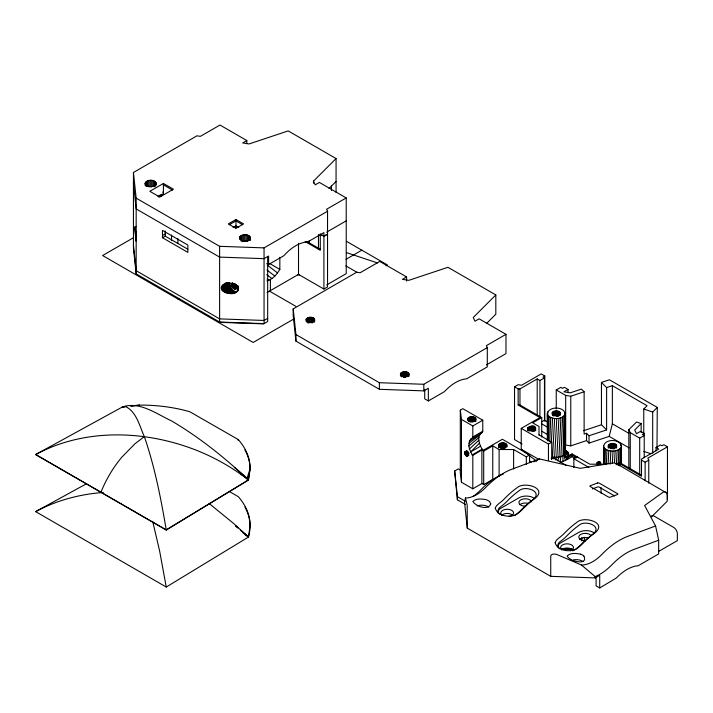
<?xml version="1.0" encoding="UTF-8"?>
<svg xmlns="http://www.w3.org/2000/svg" width="713" height="713" viewBox="0 0 713 713"><rect width="100%" height="100%" fill="white"/><g stroke="black" fill="none" stroke-linecap="round" stroke-linejoin="round"><path stroke-width="1.07" d="M267.678 256.573L267.678 321.501L263.552 323.889L220.174 322.356L136.165 273.854L133.447 248.195L133.447 172.484L196.94 135.827L200.362 136.361L219.978 125.042L246.823 140.541L246.823 143.625M133.447 172.484L136.165 198.143L136.165 273.854M136.165 198.143L219.613 246.315L219.613 322.026L264.051 323.604L264.051 247.883L327.543 211.235L326.616 209.257L346.224 197.929L346.233 273.649L326.625 284.959M406.579 281.056L406.579 276.938L379.735 261.439L360.127 272.758L356.696 272.223L293.203 308.881L293.203 315.467L295.931 341.126L379.369 389.298L423.807 390.876L428.344 388.255L428.344 400.929L424.716 398.834L424.716 389.325M295.931 341.126L295.931 334.54L293.203 308.881M267.063 292.535L298.515 274.38L323.916 289.041L323.916 232.59L307.758 241.912C298.177 242.456 290.031 248.89 283.819 255.735L268.587 264.532L266.778 263.48M336.064 192.367L336.064 158.553L288.186 130.907L249.087 143.946L242.661 142.948L246.823 140.541M379.369 389.298L379.369 382.712L295.931 334.54M406.579 276.938L402.417 279.336L408.843 280.334L447.942 267.304L495.82 294.941L495.82 314.21L486.48 323.55M544.821 421.347L544.821 376.009L541.194 373.915L521.586 385.243L518.155 384.708L514.528 386.803L514.528 439.582L521.996 443.896M556.256 408.879L556.256 389.966L565.685 395.385L565.685 445.028L570.765 445.866L570.765 396.223L584.125 391.776L584.125 434.083L586.532 433.281L589.018 435.768L589.018 443.103L609.196 436.374L629.124 447.88M643.759 433.54L643.759 409.039L647.074 405.724L612.36 385.68L606.611 387.596L601.451 382.435L609.41 379.788L657.279 407.426L656.994 447.666M645.131 480.892L645.14 462.202L648.768 460.108L647.841 458.129L667.448 446.81L667.448 499.59M648.759 483.2L648.768 460.108M547.326 440.803L547.415 414.333C547.593 406.16 563.867 405.991 565.213 413.709L565.079 451.213C565.418 457.193 556.933 458.022 552.566 456.873L551.158 458.29M603.59 464.448L603.653 446.801C603.831 438.629 620.096 438.45 621.442 446.178L621.273 463.949M608.421 447.309L608.439 445.135C610.176 442.479 617.066 442.728 616.522 446.596C614.784 449.252 607.895 449.003 608.439 445.135M547.646 439.832L548.065 415.527L547.415 414.333M565.044 414.672L565.079 412.462M604.009 464.564L604.294 447.996L603.653 446.801M616.602 447.586L616.647 445.429M135.033 227.795L135.933 241.056L135.22 226.743L135.033 227.795L135.782 226.689L135.131 226.787M564.821 414.939L562.602 417.06L560.89 456.587L560.062 462.363L565.32 460.527L563.93 454.832L565.213 413.709L564.821 453.691L566.496 457.898L566.496 457.185L572.12 453.94L577.744 457.185M620.684 464.029L621.442 446.178M608.777 447.844L608.857 444.6L608.982 447.862M548.457 440.982L549.179 416.597L548.065 415.527M604.954 464.582L605.417 449.065L604.294 447.996M616.237 448.112L616.344 444.859M563.93 416.08L562.887 461.632M619.686 462.897L620.167 448.548L621.059 447.407M549.75 441.285L550.712 417.479L549.179 416.597M606.38 464.011L606.941 449.948L605.417 449.065M615.667 447.63L615.818 444.359M618.216 463.798L618.831 449.529L620.167 448.548M163.455 184.204L163.429 184.836L172.501 190.077M158.66 196.984L163.429 194.23L162.849 191.913M610.087 448.058L610.292 443.771M551.399 442.078L552.566 418.13L550.712 417.479M608.162 463.655L608.795 450.589L606.941 449.948M562.602 417.06L560.89 417.836L558.921 457.095L557.655 460.821M616.415 464.484L617.128 450.304L618.831 449.529M614.856 448.325L615.096 443.941M235.753 228.124L235.869 225.968M552.566 456.873L554.634 418.495L552.566 418.13M560.89 417.836L558.921 418.353L556.791 457.327L555.365 459.947M610.159 464.118L610.863 450.964L608.795 450.589M610.934 448.842L611.219 443.531M614.499 462.719L615.15 450.812L617.128 450.304M558.921 418.353L556.791 418.576L554.634 457.247L553.413 458.851M612.342 463.192L613.028 451.044L615.15 450.812M611.914 448.7L612.226 443.424M613.893 449.163L614.223 443.638M612.93 448.691L613.242 443.459M135.782 226.689L135.069 227.171L135.782 231.556L135.096 232.429L136.406 232.955L135.203 234.684M235.566 284.318C240.477 293.239 227.67 287.259 232.679 282.642M227.492 282.553L223.116 284.906C227.554 282.09 234.622 282.437 237.91 286.858L238.525 287.187C239.363 300.592 209.078 290.218 226.921 282.687M464.466 452.568C470.045 446.757 468.726 463.771 464.466 452.568L467.202 450.803M237.286 286.02L238.142 285.779L238.302 289.487L236.27 292.054M125.506 406.544L122.181 407.105L35.65 454.546L166.254 529.946L248.427 479.992L250.067 468.869A109.036 62.949 0 0 0 238.267 439.565L189.801 411.749A109.036 62.949 0 0 0 139.463 405.109L130.951 406.027M86.603 483.69L35.65 511.631L166.254 587.04L248.427 537.076L250.058 525.962A109.062 62.967 0 0 0 238.267 496.649L229.203 491.417M166.254 529.946C160.942 498.423 154.757 466.89 144.338 436.597C139.507 426.142 136.709 411.829 125.39 406.437L122.181 407.105C139.356 400.813 156.584 414.003 171.583 420.92C199.48 437.408 224.943 457.728 248.427 479.992L250.067 468.869L246.956 478.637L248.427 479.992L166.254 529.946L35.65 454.546C85.899 427.417 147.823 430.26 199.622 451.561A168.803 129.196 18.3 0 1 248.427 479.992L247.099 478.182L234.559 467.532M651.62 516.809L667.181 501.239L667.181 496.293A9.973 4.073 -71.6 0 0 666.548 492.959L617.262 464.065L614.009 462.835L580.213 468.334L539.491 458.94L511.987 469.172A67.985 39.251 -60 0 0 485.874 487.291A35.276 20.365 -60 0 1 465.411 498.013L464.573 502.505L467.291 528.155L550.739 576.336L595.177 577.904L599.713 575.284L599.713 587.958L596.086 585.863L596.086 577.093M609.196 436.374L612.36 423.798L612.36 385.68M492.763 445.866L483.69 451.097L481.881 450.055L472.808 455.295L472.166 454.921L469.466 448.949L468.887 445.999L469.466 441.017L470.58 439.288L482.14 432.461L482.781 431.231L482.781 420.207L462.826 408.683L460.295 410.153L460.295 472.986L461.471 482.255L472.808 488.806L481.881 483.566L483.69 484.617L492.763 479.377L492.763 445.866L499.109 449.529L513.618 449.529L526.319 456.864L529.581 454.974L529.581 462.675M529.581 454.974L502.371 439.27L483.69 450.055L482.14 449.163C479.279 444.466 476.311 436.08 482.14 432.461L470.58 439.288M135.39 227.643L135.06 231.342L135.782 231.556M145.167 183.286C146.726 179.097 155.22 179.123 156.192 183.669C154.641 187.858 146.138 187.831 145.167 183.286L145.167 185.442M239.737 236.992C239.024 242.028 248.017 242.358 250.281 238.891C250.994 233.846 242.001 233.516 239.737 236.992L239.737 239.149M306.153 319.103C305.574 323.194 312.882 323.47 314.727 320.645C315.306 316.554 307.998 316.278 306.153 319.103L306.153 321.296M400.474 373.559C399.904 377.658 407.212 377.926 409.048 375.1C409.627 371.01 402.319 370.742 400.474 373.559L400.474 375.76M467.862 418.433C467.309 422.292 474.207 422.551 475.945 419.886C476.489 416.027 469.6 415.768 467.862 418.433L467.942 420.625M498.699 444.618C498.146 448.477 505.045 448.727 506.783 446.071C507.326 442.212 500.437 441.953 498.699 444.618L498.77 447.773M527.54 428.442C538.868 419.297 537.174 438.343 527.54 428.442L527.558 430.536M552.21 412.675C551.666 416.535 558.555 416.784 560.293 414.128C560.837 410.269 553.948 410.011 552.21 412.675L552.263 414.832M209.203 503.556L233.597 523.449L247.536 536.256L240.317 529.973M238.525 287.187L238.142 290.646L234.764 292.82L235.736 291.724L236.698 291.697M472.166 438.219L472.808 436.989L472.808 425.964L461.471 419.422L460.295 410.153M266.947 280.877C272.731 279.3 276.858 274.353 279.835 269.416L279.835 257.313M597.12 462.532C597.806 468.272 604.936 459.912 597.12 462.532L597.271 464.52M229.586 283.275L221.351 288.453L229.72 284.612L221.975 290.075L230.112 286.011L223.374 291.528L230.727 287.41L224.328 292.143L231.547 288.72L225.424 292.669L232.518 289.861L229.016 293.533L233.579 290.779L235.736 291.724L232.982 293.337L234.666 291.412L231.03 293.587L233.579 290.779L230.727 287.41L229.586 283.275L221.351 287.633L228.882 282.651L221.6 286.742M313.488 183.303L313.488 181.129L336.064 158.553M329.058 188.482L336.064 181.476M495.82 294.941L473.245 317.517L474.974 321.224L479.136 318.827L505.98 334.326L505.98 353.586L486.373 364.913M628.813 468.352L628.813 429.734L636.522 422.025L641.147 423.567L641.147 432.47M641.147 423.567L634.713 430.001L636.442 433.709L640.604 431.312L644.231 433.406L644.231 457.782M652.689 453.218L652.689 412.025L657.279 407.426M479.439 443.192L470.58 451.962L480.553 446.204M469.466 448.949L478.869 440.242M468.887 445.999L478.869 437.541M135.265 235.798L136.566 234.773M468.887 443.299L479.439 435.26M565.32 460.527L572.12 456.703L574.838 458.272M572.12 453.94L566.666 457.853L566.496 457.185L567.584 457.808L572.12 455.197L576.657 457.808M144.338 436.597L134.98 443.736L121.807 457.193A76.558 44.571 -58 0 0 100.952 492.246M465.322 454.965L467.906 453.174M464.965 454.386L468.459 451.98M465.749 455.464L469.163 453.12M464.689 453.771L467.345 451.971M466.222 455.865L468.762 454.145M469.466 441.017L480.553 433.531M464.52 453.156L467.22 451.365M466.703 456.142L468.396 455.028M222.581 290.833L230.112 286.011M135.372 237.206L136.78 236.306M467.167 456.284L468.86 455.197M464.52 452.051L466.373 450.901M514.305 515.651L515.365 514.991A37.842 21.845 -60 0 0 521.916 509.278A65.418 37.771 -60 0 1 533.502 499.207C542.941 491.248 524.706 485.072 518.993 490.829A65.418 37.771 -60 0 0 507.406 500.9A37.842 21.845 -60 0 1 500.847 506.613C497.986 508.066 496.578 512.344 499.831 514.198M227.046 293.195L232.518 289.861M227.465 282.696L222.171 285.806L228.775 282.562M539.928 417.265L539.928 380.537L544.465 377.899L543.012 377.061L544.821 376.009M163.429 183.455L149.819 191.307L159.801 197.064L173.402 189.212L163.429 183.455L163.429 194.23M157.938 196.351L161.566 194.257L161.566 196.262M133.215 237.857L102.61 255.53L253.168 342.454L294.3 318.702M162.475 235.504L165.193 233.935M162.475 237.723L187.867 252.384L187.867 245.049L162.475 230.388L162.475 237.723L165.193 236.155L187.769 249.185M235.941 219.506L228.32 223.909L235.941 228.303L243.552 223.909L235.941 219.506L235.941 225.887L238.793 227.536M229.274 224.738L235.941 220.887L242.607 224.738M233.08 227.536L235.941 225.887M177.893 298.988L178.794 298.462M231.582 284.425L233.196 283.498M231.654 285.173L234.88 283.311M231.868 285.958L235.094 284.095M232.215 286.742L236.253 284.416M326.616 232.18L346.224 220.852M232.679 287.482L236.707 285.155M233.222 288.123L237.251 285.797M233.819 288.631L237.046 286.778M234.434 288.988L236.85 287.589M235.023 289.166L237.447 287.767M235.566 289.148L237.179 288.221M346.01 259.318L361.83 250.183M267.678 318.363L264.051 320.458L219.613 318.889L136.165 270.708L133.447 245.049M323.916 289.041L327.543 286.947L327.543 211.235M385.974 265.78L387.4 264.951L346.536 241.359M505.98 334.326L486.373 345.645L487.3 347.623L487.3 366.892L466.667 378.799C457.826 379.619 450.304 385.403 444.395 391.66L428.344 400.929M379.369 382.712L423.807 384.28L487.3 347.623M514.528 386.803L518.155 388.897L519.973 388.897L537.201 378.942L539.928 380.537M472.808 425.964L482.781 420.207M472.808 436.989L482.781 431.231M556.256 389.966L560.783 387.346L562.602 388.371L564.411 387.319L568.038 389.414L568.038 392.72M568.038 389.414L563.885 391.82L570.311 392.818L581.452 389.102L584.125 391.776M472.166 454.921L482.14 449.163M528.11 454.591L521.239 449.279L521.239 428.379L539.928 417.586L518.155 405.02L518.155 388.897M541.737 437.051L541.737 417.586L532.664 422.827L539.019 426.49L539.019 435.135M465.375 504.412L457.39 499.804L454.671 470.999L458.299 468.904L461.017 470.473M541.737 421.775L544.465 420.207L548.306 422.426M521.239 428.379L548.449 444.083L551.71 442.203L551.71 459.493M573.849 467.55L573.849 458.744L577.111 456.864L589.811 464.19L604.321 464.19M644.231 433.406L642.413 434.449L644.231 435.527L639.695 438.139L639.695 474.867M616.112 464.716L619.74 462.621L641.504 475.188M617.868 464.751L619.74 463.673L641.504 476.239L641.504 459.065L658.741 449.11L656.022 447.568L656.022 450.91M656.022 447.568L660.559 444.948L662.003 445.759L663.821 444.716L667.448 446.81M658.678 551.407L677.35 540.623L677.35 533.707A5.134 2.959 60 0 0 673.723 527.424L654.133 516.114A5.134 2.959 60 0 0 650.862 516.595M599.713 587.958L616.371 577.985A39.759 22.959 -60 0 1 637.021 565.864L638.037 565.828L658.669 553.921L658.669 540.222L655.586 525.971L644.614 505.517L662.805 492.425L664.097 491.774L665.933 492.139M221.556 289.282L229.72 284.612M533.779 461.881L539.491 458.94M135.14 233.552L136.406 232.955M35.65 511.631C56.496 500.348 79.731 494.225 103.305 492.442M572.637 550.855L575.222 549.554A37.842 21.845 -60 0 0 581.772 543.841A65.418 37.771 -60 0 1 593.368 533.77C602.797 525.802 584.562 519.625 578.849 525.392A65.418 37.771 -60 0 0 567.263 535.463A37.842 21.845 -60 0 1 560.712 541.176C557.842 542.629 556.443 546.898 559.696 548.752M592.351 488.949L597.539 486.979A1.292 0.606 7.8 0 1 599.357 487.157L614.624 495.981M655.586 525.971L628.082 536.203A67.985 39.251 -60 0 0 601.968 554.322A35.276 20.365 -60 0 1 581.505 565.044L556.96 554.545C555.07 553.787 551.425 553.529 550.739 555.988L550.739 576.336M658.669 540.222L634.071 549.375A57.717 33.324 -60 0 0 611.897 564.758A45.534 26.292 -60 0 1 595.177 576.594L595.177 577.904M583.564 430.714L601.451 424.752L606.611 429.903L589.018 435.768M570.765 445.866L586.532 440.607L589.018 443.103M122.271 407.061L123.501 406.82L123.037 407.096M130.818 406.107L139.463 405.109M122.707 406.909L125.631 406.597M297.615 274.897L299.424 274.897M518.155 405.02L519.973 405.02L541.737 417.586M219.613 246.315L264.051 247.883M554.634 418.495L556.791 418.576M610.863 450.964L613.028 451.044M561.942 548.725L571.942 549.072M561.416 549.01L572.539 549.402M565.685 395.385L570.765 396.223M580.569 554.179C576.327 553.27 570.516 552.646 567.183 555.917C568.912 561.122 588.537 566.202 583.938 556.122M346.331 252.554L377.605 262.99M643.759 409.039L652.689 412.025M643.759 451.356L650.702 453.673M246.662 535.525L240.976 530.57M346.224 197.929L319.379 182.43L315.217 184.836L313.488 181.129M320.289 234.158L323.916 236.253L327.543 234.158L323.916 236.253L320.289 234.158L320.289 250.29L305.146 241.547M307.036 241.591L320.289 249.247M345.805 265.86L357.24 272.464M612.36 423.798L628.75 433.263M641.504 460.108L645.14 462.202M269.514 263.454L279.835 269.416M541.844 423.932L547.611 427.265M541.951 431.329L547.646 434.618M539.019 434.868L551.71 442.203M564.892 449.885L567.949 452.256L569.054 455.741L565.079 451.213M573.849 458.744L588.858 467.416M269.496 291.136L295.797 306.323M565.917 465.188L554.723 458.726A5.134 2.959 60 0 0 551.461 459.208M521.239 449.279L539.064 459.573M454.671 470.999L457.39 496.658L465.063 501.087M246.778 535.597L247.135 535.926L246.502 535.383M628.813 429.734L630.265 432.666L639.695 438.139M564.856 450.055L567.949 452.256M267.108 278.988L268.899 280.28M240.985 474.172L246.956 478.637M242.776 532.602L246.261 535.213M266.698 274.639L271.903 278.542M595.177 576.594L581.505 565.044M529.438 460.892L531.185 462.229M266.947 270.013L274.835 276.056M529.821 455.919L536.693 461.231M267.223 264.995L277.517 272.963M237.919 527.887L235.522 525.802L237.866 527.843M565.177 450.678L568.867 453.958M247.848 479.457L248.427 479.992M617.262 464.065L618.385 465.295M563.93 454.832L567.227 459.119L566.496 457.898M565.213 452.461L567.949 456.659M152.698 521.363L159.641 551.069L166.254 587.04M465.411 498.013L467.184 505L467.291 528.155M598.751 461.962L599 464.065M598.269 462.015L598.51 464.083M597.815 462.131L598.038 464.172M599.25 461.979L599.481 464.118M133.447 183.259L136.165 208.918L219.613 257.099L264.051 258.667L268.587 256.047L268.587 264.532M599.722 462.069L599.936 464.234M597.423 462.309L597.619 464.315M471.641 416.722L472.104 421.971M470.642 416.829L471.097 422.016M472.666 416.757L473.102 422.069M469.707 417.069L470.134 422.194M600.141 462.211L600.319 464.413M473.637 416.927L473.958 421.231M468.904 417.435L469.199 421.49M555.997 410.964L556.309 416.205M554.99 411.062L555.258 415.51M474.51 417.239L474.769 421.579M600.498 462.416L600.622 464.635M557.013 411L557.316 416.285M554.063 411.312L554.304 415.715M468.281 417.898L468.468 421.214M531.506 426.142L531.746 430.492M530.499 426.249L530.739 430.563M502.478 442.898L502.781 448.334M501.48 443.005L501.774 448.397M532.522 426.178L532.754 430.563M503.503 442.933L503.788 448.415M557.985 411.169L558.261 416.499M529.572 426.49L529.786 430.777M500.544 443.254L500.82 448.602M553.252 411.668L553.466 416.044M533.502 426.356L533.707 430.768M504.474 443.112L504.733 448.62M528.77 426.855L528.957 431.107M499.742 443.611L499.938 447.862M475.232 417.649L475.375 420.928M558.858 411.472L559.037 415.768M552.628 412.132L552.753 415.394M534.376 426.659L534.545 431.098M505.348 443.415L505.517 447.853M528.137 427.319L528.253 430.492M499.118 444.074L499.225 447.247M559.58 411.891L559.678 415.126M535.089 427.078L535.178 430.233M506.07 443.834L506.159 446.989M547.673 411.856L547.94 422.916M475.758 418.157L475.838 421.454M527.718 427.862L527.772 429.966M560.106 412.399L560.151 414.565M620.666 443.736L620.702 445.955M535.623 427.586L535.668 430.75M506.595 444.342L506.631 446.445M603.519 445.554L603.626 455.482M547.29 413.085L547.575 440.679M608.26 445.714L608.269 447.889M560.409 412.961L560.418 415.126M506.898 444.903L506.907 447.015M630.265 432.666L630.265 469.074M619.74 463.673L619.74 465.892M606.611 387.596L606.611 429.903M601.451 382.435L601.451 424.752M601.05 487.656L601.05 493.155M586.532 433.281L586.532 440.607M584.366 537.281L584.366 540.588M581.826 537.647L581.826 540.953M572.12 455.197L572.12 456.703M567.584 457.808L567.584 459.324M548.449 444.083L548.449 460.589M544.465 377.899L544.465 420.207M537.201 378.942L537.201 415.349M526.319 456.864L526.319 464.43M519.973 388.897L519.973 405.02M513.618 449.529L513.618 468.994M499.109 449.529L499.109 476.56M483.69 451.097L483.69 484.617M481.881 450.055L481.881 483.566M472.808 455.295L472.808 488.806M461.471 419.422L461.471 482.255M457.39 496.658L457.39 499.804M423.807 384.28L423.807 390.876M408.861 373.264L408.861 376.562M408.299 372.73L408.299 376.027M407.533 372.293L407.533 376.687M406.606 371.972L406.606 376.366M405.572 371.785L405.572 377.275M404.494 371.749L404.494 377.239M403.433 371.856L403.433 377.346M402.444 372.115L402.444 376.509M401.588 372.498L401.588 376.892M400.92 372.988L400.92 376.286M331.474 186.075L331.474 190.531M318.479 234.452L318.479 248.917M314.531 318.809L314.531 322.107M313.97 318.274L313.97 321.572M313.203 317.829L313.203 322.223M312.285 317.508L312.285 322.998M311.251 317.321L311.251 322.82M310.164 317.285L310.164 322.775M309.103 317.401L309.103 322.891M309.041 240.923L309.041 243.124M308.114 317.659L308.114 323.149M307.267 318.043L307.267 322.436M306.599 318.533L306.599 321.83M298.515 243.276L298.515 274.38M270.405 279.407L270.405 290.61M250.441 237.367L250.521 240.29M250.04 236.627L250.04 239.862M249.354 235.967L249.354 240.281M248.409 235.433L248.409 240.816M247.277 235.032L247.277 241.502M246.003 234.8L246.003 241.27M244.675 234.755L244.675 241.226M243.365 234.898L243.365 241.359M242.153 235.21L242.153 241.68M241.101 235.682L241.101 241.074M240.281 236.288L240.281 239.523M238.267 439.565L238.267 440.607M177.893 238.721L177.893 243.044M171.539 235.049L171.539 240.459M165.193 230.869L165.193 236.155M156.111 182.902L156.111 185.059M155.719 182.172L155.719 185.407M155.033 181.512L155.033 186.904M154.088 180.968L154.088 186.36M152.947 180.576L152.947 185.959M151.673 180.344L151.673 186.815M150.345 180.3L150.345 186.761M149.035 180.434L149.035 186.904M147.823 180.754L147.823 186.138M146.78 181.227L146.78 186.619M145.951 181.833L145.951 186.138M145.407 182.528L145.407 184.685M244.907 507.059A109.009 62.94 0 0 1 248.427 537.076M244.916 449.974A109.036 62.949 0 0 1 250.067 469.92M503.458 473.967A57.717 33.324 -60 0 0 481.293 489.35A45.534 26.292 -60 0 1 473.058 496.48M580.596 554.161A8.975 5.294 -1.1 0 1 583.956 556.113M477.157 505.918A8.975 5.187 0 0 1 488.868 507.157M573.457 559.865A8.975 5.187 0 0 1 583.198 561.621M501.711 515.249A6.417 3.699 0 0 1 507.585 513.467A6.417 3.699 0 0 1 513.048 515.642M519.848 504.777A6.417 3.699 0 0 1 527.968 503.316M561.577 549.803A6.417 3.699 0 0 1 567.45 548.03A6.417 3.699 0 0 1 572.913 550.204M579.714 539.331A6.417 3.699 0 0 1 587.833 537.869M534.322 498.325A10.258 5.927 0 0 0 518.993 497.79L500.847 508.262A10.258 5.927 0 0 0 497.861 512.094M594.187 532.887A10.258 5.927 0 0 0 578.849 532.344L560.712 542.825A10.258 5.927 0 0 0 557.726 546.648M502.148 515.258A6.417 3.699 0 0 1 503.886 509.804A6.417 3.699 0 0 1 513.048 511.453A6.417 3.699 0 0 1 509.109 516.506M525.731 506.194A6.417 3.699 0 0 1 518.957 502.87A6.417 3.699 0 0 1 524.438 498.833A6.417 3.699 0 0 1 531.648 501.836M562.013 549.821A6.417 3.699 0 0 1 563.315 544.527A6.417 3.699 0 0 1 572.414 545.49A6.417 3.699 0 0 1 570.382 550.703M585.587 540.757A6.417 3.699 0 0 1 578.894 537.727A6.417 3.699 0 0 1 583.296 533.529A6.417 3.699 0 0 1 591.05 535.543M495.285 508.128C497.353 516.301 510.41 518.155 516.952 514.091A35.276 20.365 -60 0 0 523.057 508.761A67.985 39.251 -60 0 1 535.106 498.298C548.092 487.897 523.761 481.115 516.961 487.826A67.985 39.251 -60 0 0 504.92 498.289A35.276 20.365 -60 0 1 498.815 503.619L496.408 505.838L495.285 508.128M555.151 542.682C557.21 550.864 570.266 552.709 576.817 548.654A35.276 20.365 -60 0 0 582.922 543.324A67.985 39.251 -60 0 1 594.963 532.861C607.948 522.46 583.617 515.677 576.826 522.379A67.985 39.251 -60 0 0 564.785 532.852A35.276 20.365 -60 0 1 558.671 538.181L556.265 540.401L555.151 542.682M490.758 503.833C488.343 511.034 475.723 506.257 472.853 501.462C476.186 498.182 482.006 498.806 486.248 499.724A8.975 5.258 -0.8 0 1 489.599 501.667L490.758 503.833M227.278 282.491L224.693 284.006L227.26 282.544M597.539 482.986L590.284 485.687A1.292 0.606 8.1 0 0 590.275 486.551L608.421 497.023A1.292 0.606 8 0 0 610.23 497.202L617.485 494.51A1.292 0.606 8 0 0 617.494 493.646L599.348 483.173A1.292 0.606 8.1 0 0 597.539 482.986"/></g></svg>
